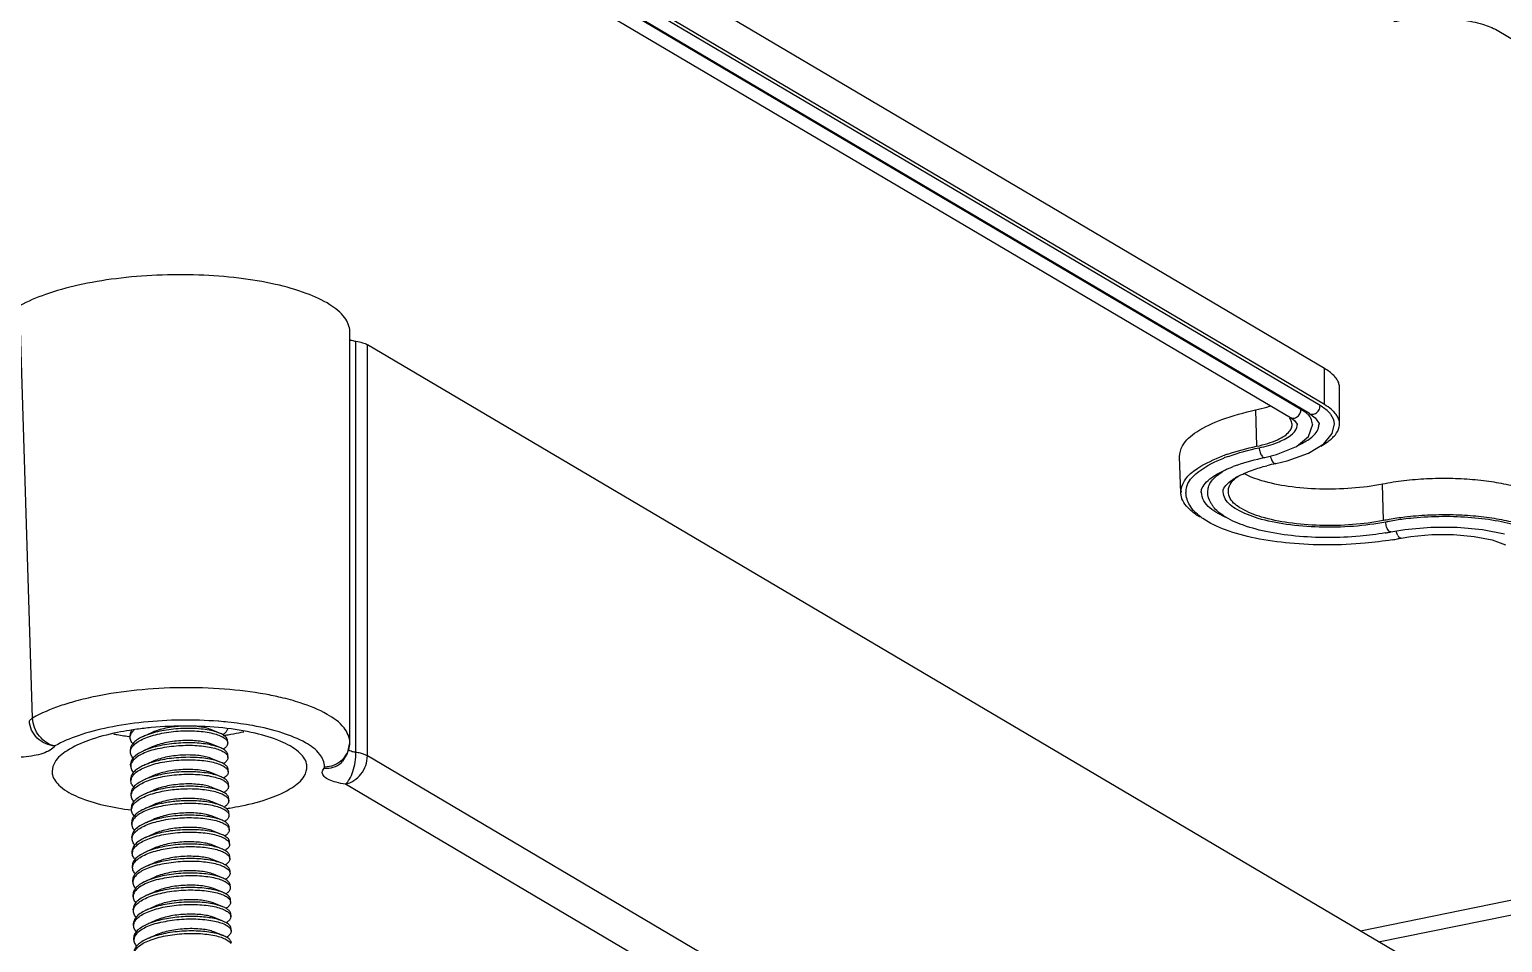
# Model space of a CAD drawing. Header units: millimetres. Extents: x -603 to 1798, y -1840 to -1013.
# Drawn here: x -159.2 to -101.7, y -1644.1 to -1608.4 of the extents above; entities that cross this region are included whole.
import ezdxf

# ---------------------------------------------------------------- set-up
doc = ezdxf.new("R2010")
doc.units = ezdxf.units.MM
doc.header["$MEASUREMENT"] = 0
doc.layers.get('0').update_dxf_attribs({"linetype": 'CONTINUOUS'})

# ---------------------------------------------------------------- blocks, each defined once
blk = doc.blocks.new('*U25')
at = {"color": 7}
for p, q in [((-58.875, 35.245), (-17.935, 11.061)), ((-59.732, 34.141), (-18.791, 9.957)), ((-59.658, 18.051), (-18.798, -6.085)), ((-58.248, 17.218), (-81.427, 12.477)), ((-80.72, 12.06), (-57.541, 16.801)), ((-13.476, 16.796), (-13.474, 16.702)), ((-13.167, 16.972), (-12.824, 16.832)), ((-10.534, 16.949), (-10.197, 17.101)), ((-9.682, 17.148), (-9.68, 17.054)), ((-13.466, 16.231), (-13.464, 16.137)), ((-13.235, 16.442), (-13.156, 16.407)), ((-13.156, 16.407), (-12.814, 16.268)), ((-10.524, 16.385), (-10.187, 16.536)), ((-9.671, 16.583), (-9.67, 16.489)), ((-13.455, 15.667), (-13.454, 15.573)), ((-13.146, 15.843), (-12.803, 15.703)), ((-10.513, 15.82), (-10.177, 15.972)), ((-9.661, 16.019), (-9.659, 15.925)), ((-13.445, 15.102), (-13.443, 15.008)), ((-13.136, 15.278), (-12.793, 15.138)), ((-10.503, 15.256), (-10.166, 15.407)), ((-9.651, 15.454), (-9.649, 15.36)), ((-13.435, 14.538), (-13.433, 14.444)), ((-13.125, 14.713), (-12.783, 14.574)), ((-10.493, 14.691), (-10.156, 14.843)), ((-9.64, 14.889), (-9.639, 14.795)), ((-13.424, 13.973), (-13.423, 13.879)), ((-13.115, 14.149), (-12.772, 14.009)), ((-10.482, 14.126), (-10.146, 14.278)), ((-9.63, 14.325), (-9.628, 14.231)), ((-13.414, 13.408), (-13.412, 13.314)), ((-13.105, 13.584), (-12.762, 13.445)), ((-10.472, 13.562), (-10.135, 13.713)), ((-9.62, 13.76), (-9.618, 13.666)), ((-13.404, 12.844), (-13.402, 12.75)), ((-13.094, 13.02), (-12.752, 12.88)), ((-10.462, 12.997), (-10.125, 13.149)), ((-9.609, 13.196), (-9.608, 13.102)), ((-13.393, 12.279), (-13.392, 12.185)), ((-13.084, 12.455), (-12.741, 12.315)), ((-10.451, 12.433), (-10.115, 12.584)), ((-9.599, 12.631), (-9.597, 12.537)), ((-13.383, 11.715), (-13.381, 11.621)), ((-13.074, 11.89), (-12.731, 11.751)), ((-10.441, 11.868), (-10.104, 12.02)), ((-9.589, 12.066), (-9.587, 11.972)), ((-9.578, 11.502), (-9.577, 11.408)), ((-13.373, 11.15), (-13.371, 11.056)), ((-13.063, 11.326), (-12.721, 11.186)), ((-10.431, 11.303), (-10.094, 11.455)), ((-9.568, 10.937), (-9.566, 10.843)), ((-13.362, 10.585), (-13.361, 10.491)), ((-13.053, 10.761), (-12.71, 10.622)), ((-10.42, 10.739), (-10.084, 10.89)), ((-9.558, 10.373), (-9.556, 10.279)), ((-18.341, 9.817), (-18.341, 9.443)), ((-18.019, 9.868), (-18.108, 9.443)), ((-17.828, 10.163), (-18.019, 9.868)), ((-13.352, 10.021), (-13.35, 9.927)), ((-13.043, 10.197), (-12.7, 10.057)), ((-10.41, 10.174), (-10.073, 10.326)), ((-9.547, 9.808), (-9.546, 9.714)), ((-18.108, 9.442), (-18.112, -6.219)), ((-18.108, 9.443), (-18.108, 9.442)), ((-13.342, 9.456), (-13.34, 9.362)), ((-13.033, 9.632), (-12.69, 9.492)), ((-10.4, 9.61), (-10.063, 9.761)), ((-10.389, 9.045), (-10.053, 9.197)), ((-9.537, 9.243), (-9.535, 9.149)), ((-13.022, 9.067), (-12.679, 8.928)), ((-5.729, 8.485), (-5.226, -7.495)), ((-62.87, -18.356), (-100.067, 3.617)), ((-62.674, 1.533), (-63.199, 1.72)), ((-62.297, 1.121), (-63.155, 1.287)), ((-59.127, 1.462), (-59.505, 1.398)), ((-58.729, 1.214), (-59.274, 1.125)), ((-59.127, 1.462), (-59.126, 1.462)), ((-58.729, 1.214), (-58.728, 1.215)), ((-58.437, 0.775), (-58.399, -0.644)), ((-50.529, -0.305), (-50.479, -1.716)), ((-54.679, -1.554), (-55.508, -1.85)), ((-54.232, -1.445), (-54.679, -1.554)), ((-53.803, -1.687), (-54.268, -1.804)), ((-54.232, -1.445), (-54.232, -1.446)), ((-53.803, -1.687), (-53.803, -1.687)), ((-56.107, -2.215), (-56.44, -2.623)), ((-55.508, -1.85), (-56.107, -2.215)), ((-55.041, -2.12), (-55.512, -2.511)), ((-54.268, -1.804), (-55.041, -2.12)), ((-53.45, -3.54), (-53.488, -2.122)), ((-56.44, -2.623), (-56.525, -2.995)), ((-55.512, -2.511), (-55.676, -2.983)), ((-56.725, -2.992), (-56.725, -4.404)), ((-55.924, -3.006), (-55.926, -2.977)), ((-55.548, -3.4), (-55.552, -3.398)), ((-55.548, -3.4), (-18.351, -25.373)), ((-55.075, -2.981), (-55.076, -2.963)), ((-54.806, -3.248), (-54.81, -3.246)), ((-17.607, -25.222), (-54.806, -3.248)), ((-56.137, -3.748), (-56.133, -5.164)), ((-56.137, -3.748), (-18.94, -25.721)), ((-55.963, -3.712), (-18.765, -25.685)), ((-55.22, -3.56), (-18.023, -25.533)), ((-56.133, -5.164), (-18.936, -27.137)), ((-18.112, -6.219), (-18.112, -6.602))]:
    blk.add_line(p, q, dxfattribs=at)
for points in [[(-59.505, 1.398), (-60.325, 1.322), (-61.171, 1.32), (-61.975, 1.393), (-62.674, 1.533)], [(-59.274, 1.125), (-60.282, 1.035), (-61.316, 1.034), (-62.297, 1.121)], [(-55.552, -3.398), (-55.777, -3.234), (-55.924, -3.006)], [(-54.81, -3.246), (-54.967, -3.134), (-55.075, -2.981)]]:
    blk.add_lwpolyline(points, dxfattribs=at)
for centre, radius, start, end in [((-9.974, 17.142), 0.292, 343.91044, 348.63291), ((-9.965, 16.577), 0.294, 344.05911, 347.30446), ((-9.953, 16.012), 0.292, 343.91044, 348.63291), ((-9.943, 15.448), 0.292, 343.91044, 348.63291), ((-9.933, 14.883), 0.292, 343.91044, 348.63291), ((-9.912, 13.754), 0.292, 343.91044, 348.63291), ((-9.902, 13.189), 0.292, 343.91044, 348.63291), ((-9.891, 12.625), 0.292, 343.91044, 348.63291), ((-11.638, 0.926), 11.208, 99.16507, 101.54172), ((-11.539, 0.334), 11.808, 98.89462, 99.18266), ((-11.509, 0.142), 12.002, 98.41204, 98.89407), ((-9.883, 12.06), 0.293, 344.05926, 347.35928), ((-9.871, 11.496), 0.292, 343.91044, 348.63291), ((-9.86, 10.931), 0.292, 343.91044, 348.63291), ((-17.206, 9.439), 0.903, 156.55602, 162.89264), ((-9.85, 10.366), 0.292, 343.91044, 348.63291), ((-10.822, -1.262), 10.545, 80.19132, 83.03748), ((-11.686, -1.185), 10.45, 101.54809, 102.62006), ((-11.59, -1.657), 10.933, 99.3498, 101.54447), ((-11.499, -2.191), 11.474, 99.06825, 99.36465), ((-11.839, 23.268), 14.705, 264.10573, 265.47815), ((-11.461, -2.431), 11.717, 98.36884, 99.06681), ((-11.483, 21.291), 12.486, 276.45233, 279.10044), ((-9.829, 9.237), 0.292, 343.91044, 348.63291), ((-11.284, 20.041), 11.22, 279.10868, 281.54083), ((-10.637, -0.154), 9.421, 79.30224, 80.14964), ((-56.722, -10.847), 12.541, 100.4033, 101.05496), ((-59.274, 1.205), 0.318, 28.84157, 39.87061), ((-56.655, -11.21), 12.911, 99.43933, 100.40169), ((-56.683, -9.255), 10.668, 100.28686, 101.05449), ((-56.641, -9.483), 10.899, 99.84291, 100.28796), ((-60.574, 11.378), 10.742, 277.24508, 280.20761), ((-60.438, 10.599), 9.951, 280.23668, 281.05414), ((-60.43, 10.982), 10.4, 279.80296, 281.05059), ((-52.634, -0.434), 1.07, 29.90962, 36.50934), ((-52.578, -0.4), 1.005, 28.80755, 29.84599), ((-51.326, -0.305), 0.79, 355.46933, 0.00347), ((-54.231, 1.799), 3.115, 298.87202, 300.13338), ((-56.041, 7.05), 8.686, 282.02055, 284.32674), ((-54.799, 4.413), 6.161, 289.6615, 291.13487), ((-54.834, 5.086), 7.241, 289.72448, 291.26788), ((-54.745, 5.136), 7.349, 288.90004, 290.49273), ((-56.199, -2.992), 0.527, 179.98366, 187.7216), ((-54.928, -2.794), 0.801, 223.88229, 228.23403)]:
    blk.add_arc(centre, radius, start, end, dxfattribs=at)
for points, start_tangent, end_tangent in [([(-13.484, 17.267), (-13.472, 17.206), (-13.393, 17.102), (-13.245, 17.007), (-13.167, 16.972)], (0.024354, -0.999703), (0.926122, -0.377225)), ([(-10.665, 17.036), (-11.007, 16.962), (-11.37, 16.912), (-11.742, 16.886), (-12.108, 16.885), (-12.455, 16.908), (-12.767, 16.953), (-13.035, 17.019), (-13.247, 17.101), (-13.395, 17.196), (-13.466, 17.282)], (-0.968072, -0.250671), (-0.450412, 0.892821)), ([(-9.704, 17.625), (-9.764, 17.506), (-9.9, 17.369), (-10.101, 17.242), (-10.36, 17.13), (-10.665, 17.036)], (-0.27663, -0.960977), (-0.968072, -0.250671)), ([(-10.197, 17.101), (-10.1, 17.148), (-9.898, 17.275), (-9.762, 17.412), (-9.696, 17.555), (-9.691, 17.618)], (0.911841, 0.410544), (-0.020538, 0.999789)), ([(-9.682, 17.148), (-9.694, 17.228), (-9.774, 17.367), (-9.789, 17.385)], (-0.020538, 0.999789), (-0.675647, 0.737225)), ([(-13.475, 16.796), (-13.47, 16.844), (-13.403, 16.951), (-13.291, 17.038)], (-0.024354, 0.999703), (0.853006, 0.521901)), ([(-13.455, 16.717), (-13.463, 16.736), (-13.475, 16.796)], (-0.450412, 0.892821), (-0.024354, 0.999703)), ([(-13.474, 16.702), (-13.45, 16.618), (-13.37, 16.527), (-13.235, 16.442)], (0.028383, -0.999597), (0.896427, -0.44319)), ([(-10.655, 16.471), (-10.996, 16.398), (-11.36, 16.347), (-11.732, 16.321), (-12.098, 16.32), (-12.444, 16.343), (-12.757, 16.389), (-13.025, 16.454), (-13.237, 16.536), (-13.385, 16.632), (-13.455, 16.717)], (-0.968072, -0.250671), (-0.450412, 0.892821)), ([(-13.167, 16.972), (-13.033, 16.925), (-12.766, 16.859), (-12.453, 16.814), (-12.107, 16.791), (-11.741, 16.792), (-11.369, 16.818), (-11.005, 16.868), (-10.664, 16.941)], (0.926122, -0.377225), (0.968072, 0.250671)), ([(-12.824, 16.832), (-12.794, 16.821), (-12.586, 16.761), (-12.329, 16.72), (-12.036, 16.699), (-11.722, 16.702), (-11.401, 16.729), (-11.088, 16.779), (-10.799, 16.851), (-10.549, 16.943), (-10.534, 16.949)], (0.925335, -0.379152), (0.911519, 0.411259)), ([(-10.664, 16.941), (-10.358, 17.036), (-10.197, 17.101)], (0.968072, 0.250671), (0.911841, 0.410544)), ([(-10.655, 16.471), (-10.349, 16.565), (-10.091, 16.678), (-9.89, 16.804), (-9.754, 16.941), (-9.693, 17.061)], (0.968072, 0.250671), (0.27663, 0.960977)), ([(-10.187, 16.536), (-10.089, 16.584), (-9.888, 16.71), (-9.752, 16.847), (-9.686, 16.99), (-9.68, 17.054)], (0.911841, 0.410544), (-0.020538, 0.999789)), ([(-9.779, 16.82), (-9.758, 16.795), (-9.682, 16.656), (-9.672, 16.583)], (0.675466, -0.737391), (0.018645, -0.999826)), ([(-9.688, 17.084), (-9.682, 17.148)], (0.196587, 0.980486), (-0.020538, 0.999789)), ([(-13.465, 16.231), (-13.465, 16.243), (-13.431, 16.34), (-13.34, 16.433), (-13.281, 16.473)], (-0.028383, 0.999597), (0.85069, 0.525668)), ([(-13.442, 16.148), (-13.465, 16.231)], (-0.474228, 0.880402), (-0.028383, 0.999597)), ([(-13.463, 16.137), (-13.451, 16.077), (-13.373, 15.973), (-13.271, 15.902)], (0.024354, -0.999703), (0.870378, -0.492384)), ([(-13.226, 15.972), (-13.361, 16.056), (-13.442, 16.148)], (-0.896427, 0.44319), (-0.474228, 0.880402)), ([(-13.156, 16.407), (-13.049, 16.368), (-12.819, 16.307), (-12.551, 16.262), (-12.254, 16.233), (-11.935, 16.224), (-11.606, 16.233), (-11.276, 16.262), (-10.955, 16.311), (-10.653, 16.377)], (0.926249, -0.376913), (0.968072, 0.250671)), ([(-12.814, 16.268), (-12.666, 16.219), (-12.428, 16.169), (-12.148, 16.14), (-11.84, 16.134), (-11.52, 16.151), (-11.202, 16.191), (-10.902, 16.255), (-10.634, 16.339), (-10.523, 16.385)], (0.92521, -0.379456), (0.911346, 0.411642)), ([(-10.653, 16.377), (-10.348, 16.471), (-10.187, 16.536)], (0.968072, 0.250671), (0.911841, 0.410544)), ([(-9.683, 16.496), (-9.748, 16.371), (-9.885, 16.236), (-10.086, 16.111), (-10.342, 16), (-10.645, 15.906)], (-0.274411, -0.961613), (-0.968072, -0.250671)), ([(-10.177, 15.972), (-10.079, 16.019), (-9.878, 16.146), (-9.742, 16.283), (-9.676, 16.425), (-9.67, 16.489)], (0.911841, 0.410544), (-0.020538, 0.999789)), ([(-9.769, 16.255), (-9.753, 16.238), (-9.674, 16.098), (-9.661, 16.019)], (0.675647, -0.737225), (0.020538, -0.999789)), ([(-9.672, 16.583), (-9.679, 16.512)], (0.018645, -0.999826), (-0.219537, -0.975604)), ([(-13.454, 15.667), (-13.449, 15.715), (-13.382, 15.822), (-13.271, 15.909)], (-0.024354, 0.999703), (0.853006, 0.521901)), ([(-13.435, 15.588), (-13.443, 15.607), (-13.454, 15.667)], (-0.450412, 0.892821), (-0.024354, 0.999703)), ([(-13.453, 15.573), (-13.441, 15.513), (-13.362, 15.409), (-13.214, 15.313), (-13.136, 15.278)], (0.024354, -0.999703), (0.926122, -0.377225)), ([(-10.634, 15.342), (-10.976, 15.268), (-11.339, 15.218), (-11.711, 15.192), (-12.077, 15.191), (-12.424, 15.214), (-12.736, 15.259), (-13.004, 15.325), (-13.216, 15.407), (-13.364, 15.503), (-13.435, 15.588)], (-0.968072, -0.250671), (-0.450412, 0.892821)), ([(-13.271, 15.902), (-13.225, 15.878), (-13.146, 15.843)], (0.870378, -0.492384), (0.926122, -0.377225)), ([(-10.645, 15.906), (-10.984, 15.833), (-11.349, 15.783), (-11.719, 15.757), (-12.078, 15.755), (-12.424, 15.778), (-12.743, 15.823), (-13.015, 15.89), (-13.226, 15.972)], (-0.968072, -0.250671), (-0.896427, 0.44319)), ([(-13.146, 15.843), (-13.013, 15.795), (-12.745, 15.73), (-12.432, 15.684), (-12.086, 15.662), (-11.72, 15.663), (-11.348, 15.689), (-10.984, 15.739), (-10.643, 15.812)], (0.926122, -0.377225), (0.968072, 0.250671)), ([(-12.803, 15.703), (-12.738, 15.679), (-12.519, 15.622), (-12.255, 15.585), (-11.957, 15.569), (-11.64, 15.576), (-11.319, 15.607), (-11.01, 15.662), (-10.727, 15.738), (-10.513, 15.82)], (0.924834, -0.380371), (0.911187, 0.411993)), ([(-10.643, 15.812), (-10.337, 15.907), (-10.177, 15.972)], (0.968072, 0.250671), (0.911841, 0.410544)), ([(-9.673, 15.932), (-9.733, 15.812), (-9.869, 15.675), (-10.07, 15.549), (-10.329, 15.436), (-10.634, 15.342)], (-0.27663, -0.960977), (-0.968072, -0.250671)), ([(-10.166, 15.407), (-10.069, 15.454), (-9.867, 15.581), (-9.731, 15.718), (-9.665, 15.861), (-9.66, 15.925)], (0.911841, 0.410544), (-0.020538, 0.999789)), ([(-9.651, 15.454), (-9.664, 15.534), (-9.743, 15.673), (-9.758, 15.691)], (-0.020538, 0.999789), (-0.675647, 0.737225)), ([(-9.661, 16.019), (-9.667, 15.955)], (0.020538, -0.999789), (-0.196587, -0.980486)), ([(-13.444, 15.102), (-13.439, 15.15), (-13.372, 15.258), (-13.26, 15.345)], (-0.024354, 0.999703), (0.853006, 0.521901)), ([(-13.424, 15.024), (-13.432, 15.042), (-13.444, 15.102)], (-0.450412, 0.892821), (-0.024354, 0.999703)), ([(-13.442, 15.008), (-13.431, 14.948), (-13.352, 14.844), (-13.204, 14.749), (-13.125, 14.713)], (0.024354, -0.999703), (0.926122, -0.377225)), ([(-10.624, 14.777), (-10.965, 14.704), (-11.329, 14.654), (-11.701, 14.628), (-12.067, 14.626), (-12.413, 14.649), (-12.726, 14.695), (-12.994, 14.76), (-13.206, 14.843), (-13.354, 14.938), (-13.424, 15.024)], (-0.968072, -0.250671), (-0.450412, 0.892821)), ([(-13.136, 15.278), (-13.002, 15.231), (-12.735, 15.165), (-12.422, 15.12), (-12.076, 15.097), (-11.71, 15.098), (-11.338, 15.124), (-10.974, 15.174), (-10.633, 15.248)], (0.926122, -0.377225), (0.968072, 0.250671)), ([(-12.793, 15.138), (-12.604, 15.079), (-12.356, 15.033), (-12.07, 15.008), (-11.759, 15.006), (-11.438, 15.027), (-11.122, 15.073), (-10.827, 15.14), (-10.567, 15.228), (-10.503, 15.255)], (0.926047, -0.377408), (0.911554, 0.411181)), ([(-10.633, 15.248), (-10.327, 15.342), (-10.166, 15.407)], (0.968072, 0.250671), (0.911841, 0.410544)), ([(-10.624, 14.777), (-10.318, 14.872), (-10.06, 14.984), (-9.859, 15.111), (-9.723, 15.248), (-9.662, 15.367)], (0.968072, 0.250671), (0.27663, 0.960977)), ([(-10.156, 14.843), (-10.058, 14.89), (-9.857, 15.017), (-9.721, 15.154), (-9.655, 15.296), (-9.649, 15.36)], (0.911841, 0.410544), (-0.020538, 0.999789)), ([(-9.641, 14.889), (-9.653, 14.969), (-9.732, 15.109), (-9.748, 15.126)], (-0.020538, 0.999789), (-0.675647, 0.737225)), ([(-9.657, 15.39), (-9.651, 15.454)], (0.196587, 0.980486), (-0.020538, 0.999789)), ([(-13.434, 14.538), (-13.428, 14.586), (-13.362, 14.693), (-13.25, 14.78)], (-0.024354, 0.999703), (0.853006, 0.521901)), ([(-13.414, 14.459), (-13.422, 14.478), (-13.434, 14.538)], (-0.450412, 0.892821), (-0.024354, 0.999703)), ([(-13.432, 14.444), (-13.427, 14.403), (-13.364, 14.301), (-13.236, 14.206), (-13.115, 14.149)], (0.007928, -0.999969), (0.926346, -0.376673)), ([(-10.614, 14.213), (-10.955, 14.139), (-11.319, 14.089), (-11.691, 14.063), (-12.057, 14.062), (-12.403, 14.085), (-12.716, 14.13), (-12.983, 14.196), (-13.195, 14.278), (-13.343, 14.373), (-13.414, 14.459)], (-0.968072, -0.250671), (-0.450412, 0.892821)), ([(-13.125, 14.713), (-12.992, 14.666), (-12.724, 14.601), (-12.412, 14.555), (-12.065, 14.532), (-11.699, 14.534), (-11.327, 14.559), (-10.964, 14.61), (-10.622, 14.683)], (0.926122, -0.377225), (0.968072, 0.250671)), ([(-12.783, 14.574), (-12.68, 14.538), (-12.451, 14.485), (-12.179, 14.451), (-11.876, 14.439), (-11.557, 14.451), (-11.238, 14.487), (-10.933, 14.546), (-10.657, 14.626), (-10.493, 14.691)], (0.92528, -0.379286), (0.911139, 0.412098)), ([(-10.622, 14.683), (-10.317, 14.777), (-10.156, 14.843)], (0.968072, 0.250671), (0.911841, 0.410544)), ([(-10.614, 14.213), (-10.308, 14.307), (-10.05, 14.419), (-9.849, 14.546), (-9.712, 14.683), (-9.652, 14.802)], (0.968072, 0.250671), (0.27663, 0.960977)), ([(-10.146, 14.278), (-10.048, 14.325), (-9.847, 14.452), (-9.711, 14.589), (-9.645, 14.732), (-9.639, 14.795)], (0.911841, 0.410544), (-0.020538, 0.999789)), ([(-9.738, 14.562), (-9.729, 14.552), (-9.645, 14.411), (-9.63, 14.325)], (0.676167, -0.736748), (0.021333, -0.999772)), ([(-9.646, 14.826), (-9.641, 14.889)], (0.196587, 0.980486), (-0.020538, 0.999789)), ([(-13.423, 13.973), (-13.412, 14.038), (-13.338, 14.141), (-13.243, 14.213)], (-0.007928, 0.999969), (0.849481, 0.527619)), ([(-13.402, 13.892), (-13.418, 13.933), (-13.423, 13.973)], (-0.475033, 0.879968), (-0.007928, 0.999969)), ([(-13.422, 13.879), (-13.41, 13.819), (-13.331, 13.715), (-13.183, 13.619), (-13.105, 13.584)], (0.024354, -0.999703), (0.926122, -0.377225)), ([(-12.501, 13.533), (-12.792, 13.583), (-13.037, 13.652), (-13.227, 13.736), (-13.356, 13.83), (-13.402, 13.892)], (-0.991529, 0.129887), (-0.475033, 0.879968)), ([(-13.115, 14.149), (-13.045, 14.123), (-12.8, 14.054), (-12.51, 14.003)], (0.926346, -0.376673), (0.991529, -0.129887)), ([(-12.772, 14.009), (-12.747, 13.999), (-12.539, 13.939), (-12.283, 13.897)], (0.925442, -0.378889), (0.993481, -0.113998)), ([(-12.51, 14.003), (-12.212, 13.975), (-11.894, 13.965), (-11.565, 13.975), (-11.235, 14.004), (-10.914, 14.052), (-10.612, 14.118)], (0.991529, -0.129887), (0.968072, 0.250671)), ([(-12.283, 13.897), (-11.991, 13.877), (-11.677, 13.879), (-11.356, 13.905), (-11.043, 13.955), (-10.754, 14.026), (-10.502, 14.118), (-10.482, 14.126)], (0.993481, -0.113998), (0.911544, 0.411203)), ([(-10.612, 14.118), (-10.306, 14.213), (-10.146, 14.278)], (0.968072, 0.250671), (0.911841, 0.410544)), ([(-9.642, 14.237), (-9.697, 14.125), (-9.83, 13.988), (-10.033, 13.858), (-10.296, 13.743), (-10.603, 13.648)], (-0.278542, -0.960424), (-0.968072, -0.250671)), ([(-10.135, 13.713), (-10.038, 13.761), (-9.837, 13.887), (-9.7, 14.024), (-9.634, 14.167), (-9.629, 14.231)], (0.911841, 0.410544), (-0.020538, 0.999789)), ([(-9.727, 13.997), (-9.712, 13.979), (-9.633, 13.84), (-9.62, 13.76)], (0.675647, -0.737225), (0.020538, -0.999789)), ([(-9.63, 14.325), (-9.635, 14.266), (-9.642, 14.237)], (0.021333, -0.999772), (-0.278542, -0.960424)), ([(-13.413, 13.408), (-13.408, 13.457), (-13.341, 13.564), (-13.229, 13.651)], (-0.024354, 0.999703), (0.853006, 0.521901)), ([(-13.393, 13.33), (-13.401, 13.348), (-13.413, 13.408)], (-0.450412, 0.892821), (-0.024354, 0.999703)), ([(-13.411, 13.314), (-13.4, 13.254), (-13.321, 13.15), (-13.173, 13.055), (-13.094, 13.02)], (0.024354, -0.999703), (0.926122, -0.377225)), ([(-10.593, 13.083), (-10.934, 13.01), (-11.298, 12.96), (-11.67, 12.934), (-12.036, 12.933), (-12.382, 12.956), (-12.695, 13.001), (-12.963, 13.067), (-13.175, 13.149), (-13.323, 13.244), (-13.393, 13.33)], (-0.968072, -0.250671), (-0.450412, 0.892821)), ([(-13.105, 13.584), (-12.971, 13.537), (-12.704, 13.472), (-12.391, 13.426), (-12.045, 13.403), (-11.679, 13.404), (-11.307, 13.43), (-10.943, 13.48), (-10.602, 13.554)], (0.926122, -0.377225), (0.968072, 0.250671)), ([(-12.762, 13.445), (-12.619, 13.397), (-12.382, 13.347), (-12.102, 13.318), (-11.795, 13.311), (-11.475, 13.327), (-11.157, 13.367), (-10.856, 13.43), (-10.588, 13.514), (-10.472, 13.562)], (0.925897, -0.377776), (0.911319, 0.4117)), ([(-10.603, 13.648), (-10.903, 13.582), (-11.226, 13.533), (-11.561, 13.504), (-11.892, 13.495), (-12.207, 13.505), (-12.501, 13.533)], (-0.968072, -0.250671), (-0.991529, 0.129887)), ([(-10.602, 13.554), (-10.296, 13.648), (-10.135, 13.713)], (0.968072, 0.250671), (0.911841, 0.410544)), ([(-9.631, 13.673), (-9.692, 13.554), (-9.828, 13.417), (-10.029, 13.29), (-10.287, 13.178), (-10.593, 13.083)], (-0.27663, -0.960977), (-0.968072, -0.250671)), ([(-10.125, 13.149), (-10.027, 13.196), (-9.826, 13.323), (-9.69, 13.46), (-9.624, 13.602), (-9.618, 13.666)], (0.911841, 0.410544), (-0.020538, 0.999789)), ([(-9.717, 13.432), (-9.702, 13.415), (-9.622, 13.275), (-9.61, 13.196)], (0.675647, -0.737225), (0.020538, -0.999789)), ([(-9.62, 13.76), (-9.626, 13.697)], (0.020538, -0.999789), (-0.196587, -0.980486)), ([(-13.403, 12.844), (-13.397, 12.892), (-13.331, 12.999), (-13.219, 13.086)], (-0.024354, 0.999703), (0.853006, 0.521901)), ([(-13.383, 12.765), (-13.391, 12.784), (-13.403, 12.844)], (-0.450412, 0.892821), (-0.024354, 0.999703)), ([(-13.401, 12.75), (-13.389, 12.69), (-13.311, 12.586), (-13.163, 12.49), (-13.084, 12.455)], (0.024354, -0.999703), (0.926122, -0.377225)), ([(-10.583, 12.519), (-10.924, 12.445), (-11.288, 12.395), (-11.66, 12.369), (-12.026, 12.368), (-12.372, 12.391), (-12.685, 12.436), (-12.952, 12.502), (-13.164, 12.584), (-13.312, 12.68), (-13.383, 12.765)], (-0.968072, -0.250671), (-0.450412, 0.892821)), ([(-13.094, 13.02), (-12.961, 12.972), (-12.693, 12.907), (-12.381, 12.862), (-12.034, 12.839), (-11.668, 12.84), (-11.296, 12.866), (-10.933, 12.916), (-10.591, 12.989)], (0.926122, -0.377225), (0.968072, 0.250671)), ([(-12.752, 12.88), (-12.691, 12.857), (-12.473, 12.801), (-12.209, 12.763), (-11.912, 12.746), (-11.595, 12.753), (-11.274, 12.783), (-10.965, 12.837), (-10.681, 12.913), (-10.462, 12.997)], (0.924836, -0.380366), (0.911212, 0.411938)), ([(-10.591, 12.989), (-10.286, 13.084), (-10.125, 13.149)], (0.968072, 0.250671), (0.911841, 0.410544)), ([(-9.621, 13.109), (-9.681, 12.989), (-9.818, 12.852), (-10.019, 12.726), (-10.277, 12.613), (-10.583, 12.519)], (-0.27663, -0.960977), (-0.968072, -0.250671)), ([(-10.115, 12.584), (-10.017, 12.631), (-9.816, 12.758), (-9.68, 12.895), (-9.614, 13.038), (-9.608, 13.102)], (0.911841, 0.410544), (-0.020538, 0.999789)), ([(-9.6, 12.631), (-9.612, 12.711), (-9.691, 12.85), (-9.707, 12.868)], (-0.020538, 0.999789), (-0.675647, 0.737225)), ([(-9.61, 13.196), (-9.615, 13.132)], (0.020538, -0.999789), (-0.196587, -0.980486)), ([(-13.392, 12.279), (-13.387, 12.327), (-13.32, 12.435), (-13.209, 12.522)], (-0.024354, 0.999703), (0.853006, 0.521901)), ([(-13.373, 12.201), (-13.381, 12.219), (-13.392, 12.279)], (-0.450412, 0.892821), (-0.024354, 0.999703)), ([(-13.391, 12.185), (-13.388, 12.156), (-13.335, 12.055), (-13.217, 11.961), (-13.074, 11.89)], (0.002927, -0.999996), (0.926401, -0.376539)), ([(-10.572, 11.954), (-10.914, 11.881), (-11.277, 11.831), (-11.649, 11.805), (-12.015, 11.804), (-12.362, 11.826), (-12.675, 11.872), (-12.942, 11.937), (-13.154, 12.02), (-13.302, 12.115), (-13.373, 12.201)], (-0.968072, -0.250671), (-0.450412, 0.892821)), ([(-13.084, 12.455), (-12.951, 12.408), (-12.683, 12.342), (-12.37, 12.297), (-12.024, 12.274), (-11.658, 12.275), (-11.286, 12.301), (-10.922, 12.351), (-10.581, 12.425)], (0.926122, -0.377225), (0.968072, 0.250671)), ([(-12.741, 12.315), (-12.557, 12.257), (-12.31, 12.211), (-12.025, 12.185), (-11.714, 12.183), (-11.393, 12.204), (-11.077, 12.248), (-10.782, 12.316), (-10.521, 12.403), (-10.451, 12.433)], (0.926057, -0.377384), (0.911537, 0.411218)), ([(-10.581, 12.425), (-10.275, 12.519), (-10.115, 12.584)], (0.968072, 0.250671), (0.911841, 0.410544)), ([(-10.572, 11.954), (-10.267, 12.049), (-10.008, 12.161), (-9.807, 12.288), (-9.671, 12.425), (-9.611, 12.544)], (0.968072, 0.250671), (0.27663, 0.960977)), ([(-10.104, 12.02), (-10.007, 12.067), (-9.806, 12.194), (-9.669, 12.331), (-9.603, 12.473), (-9.598, 12.537)], (0.911841, 0.410544), (-0.020538, 0.999789)), ([(-9.696, 12.303), (-9.676, 12.28), (-9.6, 12.141), (-9.589, 12.066)], (0.675494, -0.737365), (0.018639, -0.999826)), ([(-9.605, 12.567), (-9.6, 12.631)], (0.196587, 0.980486), (-0.020538, 0.999789)), ([(-13.881, 11.907), (-15.006, 11.599), (-15.847, 11.199), (-16.329, 10.743), (-16.429, 10.364)], (-0.979717, -0.200388), (0.016347, -0.999866)), ([(-13.382, 11.715), (-13.367, 11.789), (-13.289, 11.89), (-13.201, 11.955)], (-0.002927, 0.999996), (0.849648, 0.52735)), ([(-13.326, 11.584), (-13.38, 11.685), (-13.382, 11.715)], (-0.657199, 0.753717), (-0.002927, 0.999996)), ([(-13.38, 11.621), (-13.369, 11.561), (-13.29, 11.456), (-13.142, 11.361), (-13.064, 11.326)], (0.024354, -0.999703), (0.926122, -0.377225)), ([(-11.515, 11.246), (-11.867, 11.236), (-12.206, 11.249), (-12.52, 11.283), (-12.798, 11.336), (-13.03, 11.406), (-13.208, 11.49), (-13.326, 11.584)], (-0.998301, -0.058268), (-0.657199, 0.753717)), ([(-13.074, 11.89), (-13.039, 11.877), (-12.807, 11.807), (-12.529, 11.753), (-12.215, 11.72), (-11.876, 11.707), (-11.524, 11.716)], (0.926401, -0.376539), (0.998301, 0.058268)), ([(-12.731, 11.751), (-12.632, 11.716), (-12.405, 11.663), (-12.134, 11.628), (-11.831, 11.616), (-11.513, 11.628)], (0.925204, -0.37947), (0.997392, 0.072173)), ([(-11.524, 11.716), (-11.276, 11.736), (-11.031, 11.767), (-10.795, 11.809), (-10.571, 11.86)], (0.998301, 0.058268), (0.968072, 0.250671)), ([(-11.513, 11.628), (-11.193, 11.663), (-10.887, 11.721), (-10.611, 11.801), (-10.441, 11.868)], (0.997392, 0.072173), (0.91113, 0.412118)), ([(-10.571, 11.86), (-10.265, 11.954), (-10.104, 12.02)], (0.968072, 0.250671), (0.911841, 0.410544)), ([(-9.6, 11.98), (-9.665, 11.854), (-9.802, 11.719), (-10.002, 11.594), (-10.259, 11.483), (-10.562, 11.39)], (-0.2744, -0.961616), (-0.968072, -0.250671)), ([(-10.094, 11.455), (-9.996, 11.502), (-9.795, 11.629), (-9.659, 11.766), (-9.593, 11.909), (-9.587, 11.972)], (0.911841, 0.410544), (-0.020538, 0.999789)), ([(-9.686, 11.739), (-9.671, 11.721), (-9.591, 11.582), (-9.579, 11.502)], (0.675647, -0.737225), (0.020538, -0.999789)), ([(-9.589, 12.066), (-9.596, 11.996)], (0.018639, -0.999826), (-0.218596, -0.975816)), ([(-6.492, 10.548), (-6.502, 10.693), (-6.813, 11.152), (-7.506, 11.562), (-8.509, 11.879), (-9.589, 12.066)], (0.050235, 0.998737), (-0.992874, 0.119169)), ([(-9.579, 11.502), (-9.584, 11.438)], (0.020538, -0.999789), (-0.196587, -0.980486)), ([(-17.935, 11.061), (-18.264, 10.923), (-18.542, 10.665), (-18.727, 10.326), (-18.791, 9.957)], (-0.979717, -0.200388), (0.002081, -0.999998)), ([(-17.935, 11.061), (-18.094, 10.871), (-18.227, 10.569), (-18.314, 10.197)], (-0.792157, -0.610317), (-0.151008, -0.988533)), ([(-17.935, 11.061), (-17.572, 10.987), (-17.3, 10.889), (-17.107, 10.76), (-17.03, 10.602), (-17.103, 10.434)], (0.990213, -0.139563), (-0.674615, -0.73817)), ([(-13.372, 11.15), (-13.366, 11.198), (-13.3, 11.306), (-13.188, 11.392)], (-0.024354, 0.999703), (0.853006, 0.521901)), ([(-13.352, 11.071), (-13.36, 11.09), (-13.372, 11.15)], (-0.450412, 0.892821), (-0.024354, 0.999703)), ([(-13.37, 11.056), (-13.358, 10.996), (-13.28, 10.892), (-13.132, 10.796), (-13.053, 10.761)], (0.024354, -0.999703), (0.926122, -0.377225)), ([(-10.552, 10.825), (-10.893, 10.752), (-11.257, 10.701), (-11.629, 10.675), (-11.995, 10.674), (-12.341, 10.697), (-12.654, 10.743), (-12.921, 10.808), (-13.133, 10.89), (-13.281, 10.986), (-13.352, 11.071)], (-0.968072, -0.250671), (-0.450412, 0.892821)), ([(-13.064, 11.326), (-12.93, 11.279), (-12.662, 11.213), (-12.35, 11.168), (-12.003, 11.145), (-11.637, 11.146), (-11.265, 11.172), (-10.902, 11.222), (-10.56, 11.295)], (0.926122, -0.377225), (0.968072, 0.250671)), ([(-12.721, 11.186), (-12.699, 11.178), (-12.493, 11.117), (-12.238, 11.075), (-11.946, 11.054), (-11.632, 11.056), (-11.311, 11.081), (-10.998, 11.13), (-10.708, 11.202), (-10.455, 11.293), (-10.431, 11.303)], (0.925553, -0.378619), (0.911563, 0.41116)), ([(-10.562, 11.39), (-10.864, 11.323), (-11.185, 11.275), (-11.515, 11.246)], (-0.968072, -0.250671), (-0.998301, -0.058268)), ([(-10.56, 11.295), (-10.255, 11.39), (-10.094, 11.455)], (0.968072, 0.250671), (0.911841, 0.410544)), ([(-9.59, 11.415), (-9.65, 11.296), (-9.787, 11.159), (-9.988, 11.032), (-10.246, 10.919), (-10.552, 10.825)], (-0.27663, -0.960977), (-0.968072, -0.250671)), ([(-10.084, 10.89), (-9.986, 10.938), (-9.785, 11.064), (-9.649, 11.201), (-9.583, 11.344), (-9.577, 11.408)], (0.911841, 0.410544), (-0.020538, 0.999789)), ([(-9.676, 11.174), (-9.66, 11.156), (-9.581, 11.017), (-9.569, 10.937)], (0.675647, -0.737225), (0.020538, -0.999789)), ([(-9.569, 10.937), (-9.574, 10.874)], (0.020538, -0.999789), (-0.196587, -0.980486)), ([(-17.125, 10.383), (-17.503, 10.307), (-17.821, 10.102), (-18.034, 9.798)], (-0.999862, -0.016589), (-0.398035, -0.91737)), ([(-17.103, 10.434), (-17.463, 10.396), (-17.767, 10.224), (-17.824, 10.167)], (-0.996004, 0.089312), (-0.672627, -0.739982)), ([(-17.103, 10.434), (-17.115, 10.417), (-17.123, 10.401), (-17.125, 10.383)], (-0.674069, -0.738669), (0.003378, -0.999994)), ([(-17.125, 10.383), (-16.936, 9.898), (-16.377, 9.446), (-15.487, 9.065), (-14.325, 8.778), (-13.349, 8.641)], (0.00342, -0.999994), (0.994698, -0.102837)), ([(-16.429, 10.364), (-16.418, 10.261), (-16.107, 9.802), (-15.414, 9.393), (-14.411, 9.076), (-13.156, 8.869), (-11.776, 8.794), (-10.36, 8.855), (-10.08, 8.884)], (0.016347, -0.999866), (0.993613, 0.112841)), ([(-13.361, 10.586), (-13.356, 10.634), (-13.289, 10.741), (-13.178, 10.828)], (-0.024354, 0.999703), (0.853006, 0.521901)), ([(-13.342, 10.507), (-13.35, 10.525), (-13.361, 10.586)], (-0.450412, 0.892821), (-0.024354, 0.999703)), ([(-13.36, 10.491), (-13.348, 10.431), (-13.269, 10.327), (-13.121, 10.232), (-13.043, 10.197)], (0.024354, -0.999703), (0.926122, -0.377225)), ([(-10.542, 10.26), (-10.883, 10.187), (-11.246, 10.137), (-11.618, 10.111), (-11.985, 10.11), (-12.331, 10.133), (-12.644, 10.178), (-12.911, 10.244), (-13.123, 10.326), (-13.271, 10.421), (-13.342, 10.507)], (-0.968072, -0.250671), (-0.450412, 0.892821)), ([(-13.053, 10.761), (-12.92, 10.714), (-12.652, 10.649), (-12.339, 10.603), (-11.993, 10.58), (-11.627, 10.581), (-11.255, 10.607), (-10.891, 10.658), (-10.55, 10.731)], (0.926122, -0.377225), (0.968072, 0.250671)), ([(-12.71, 10.622), (-12.572, 10.575), (-12.335, 10.525), (-12.057, 10.495), (-11.75, 10.487), (-11.43, 10.503), (-11.112, 10.543), (-10.811, 10.606), (-10.542, 10.689), (-10.42, 10.739)], (0.925846, -0.377901), (0.911294, 0.411757)), ([(-10.55, 10.731), (-10.244, 10.825), (-10.084, 10.89)], (0.968072, 0.250671), (0.911841, 0.410544)), ([(-9.58, 10.85), (-9.64, 10.731), (-9.776, 10.594), (-9.977, 10.467), (-10.236, 10.355), (-10.542, 10.26)], (-0.27663, -0.960977), (-0.968072, -0.250671)), ([(-10.073, 10.326), (-9.976, 10.373), (-9.775, 10.5), (-9.638, 10.637), (-9.572, 10.779), (-9.567, 10.843)], (0.911841, 0.410544), (-0.020538, 0.999789)), ([(-9.558, 10.373), (-9.571, 10.452), (-9.65, 10.592), (-9.665, 10.609)], (-0.020538, 0.999789), (-0.675647, 0.737225)), ([(-9.564, 10.309), (-9.558, 10.373)], (0.196587, 0.980486), (-0.020538, 0.999789)), ([(-9.039, 9.047), (-7.914, 9.355), (-7.073, 9.756), (-6.591, 10.211), (-6.492, 10.548)], (0.979717, 0.200388), (0.050235, 0.998737)), ([(-18.791, 9.957), (-18.795, 1.943), (-18.798, -6.085)], (-0.000417, -1), (-0.000482, -1)), ([(-18.791, 9.957), (-18.672, 9.9), (-18.519, 9.853), (-18.341, 9.817)], (0.857455, -0.514559), (0.987985, -0.154551)), ([(-18.314, 10.197), (-18.341, 9.817)], (-0.151008, -0.988533), (0.019285, -0.999814)), ([(-18.341, 9.817), (-18.205, 9.793), (-18.108, 9.76), (-18.048, 9.723)], (0.993048, -0.117709), (0.736025, -0.676954)), ([(-13.351, 10.021), (-13.346, 10.069), (-13.279, 10.176), (-13.167, 10.263)], (-0.024354, 0.999703), (0.853006, 0.521901)), ([(-13.331, 9.942), (-13.34, 9.961), (-13.351, 10.021)], (-0.450412, 0.892821), (-0.024354, 0.999703)), ([(-13.349, 9.927), (-13.338, 9.867), (-13.259, 9.763), (-13.111, 9.667), (-13.033, 9.632)], (0.024354, -0.999703), (0.926122, -0.377225)), ([(-10.531, 9.696), (-10.872, 9.622), (-11.236, 9.572), (-11.608, 9.546), (-11.974, 9.545), (-12.32, 9.568), (-12.633, 9.613), (-12.901, 9.679), (-13.113, 9.761), (-13.261, 9.857), (-13.331, 9.942)], (-0.968072, -0.250671), (-0.450412, 0.892821)), ([(-13.043, 10.197), (-12.909, 10.149), (-12.642, 10.084), (-12.329, 10.039), (-11.983, 10.016), (-11.617, 10.017), (-11.245, 10.043), (-10.881, 10.093), (-10.54, 10.166)], (0.926122, -0.377225), (0.968072, 0.250671)), ([(-12.7, 10.057), (-12.643, 10.036), (-12.427, 9.979), (-12.164, 9.94), (-11.867, 9.923), (-11.55, 9.929), (-11.229, 9.96), (-10.919, 10.013), (-10.635, 10.088), (-10.41, 10.174)], (0.924852, -0.380327), (0.911242, 0.411872)), ([(-10.54, 10.166), (-10.234, 10.261), (-10.073, 10.326)], (0.968072, 0.250671), (0.911841, 0.410544)), ([(-10.531, 9.696), (-10.226, 9.79), (-9.967, 9.903), (-9.766, 10.029), (-9.63, 10.166), (-9.569, 10.286)], (0.968072, 0.250671), (0.27663, 0.960977)), ([(-10.063, 9.761), (-9.965, 9.808), (-9.764, 9.935), (-9.628, 10.072), (-9.562, 10.215), (-9.556, 10.279)], (0.911841, 0.410544), (-0.020538, 0.999789)), ([(-9.655, 10.045), (-9.645, 10.033), (-9.562, 9.893), (-9.548, 9.808)], (0.676051, -0.736855), (0.021319, -0.999773)), ([(-9.548, 9.808), (-9.552, 9.75), (-9.559, 9.721)], (0.021319, -0.999773), (-0.278681, -0.960384)), ([(-6.603, 9.57), (-6.418, 9.734), (-6.13, 9.861), (-5.787, 9.948), (-5.374, 10.003), (-4.883, 10.017)], (0.52082, 0.853667), (0.999718, -0.023765)), ([(-18.341, 9.443), (-18.342, 7.922), (-18.344, 3.221), (-18.346, -1.492), (-18.348, -6.219)], (-0.000488, -1), (-0.000381, -1)), ([(-18.068, 9.705), (-18.108, 9.442)], (-0.294305, -0.955712), (-0.000256, -1)), ([(-18.108, 9.442), (-17.882, 8.866), (-17.224, 8.337), (-16.176, 7.889), (-15.413, 7.677)], (0.003423, -0.999994), (0.973723, -0.227738)), ([(-13.341, 9.456), (-13.335, 9.504), (-13.269, 9.612), (-13.157, 9.699)], (-0.024354, 0.999703), (0.853006, 0.521901)), ([(-13.321, 9.378), (-13.329, 9.396), (-13.341, 9.456)], (-0.450412, 0.892821), (-0.024354, 0.999703)), ([(-13.339, 9.362), (-13.327, 9.302), (-13.249, 9.198), (-13.101, 9.103), (-13.022, 9.067)], (0.024354, -0.999703), (0.926122, -0.377225)), ([(-10.521, 9.131), (-10.862, 9.058), (-11.226, 9.008), (-11.598, 8.982), (-11.964, 8.981), (-12.31, 9.003), (-12.623, 9.049), (-12.89, 9.114), (-13.102, 9.197), (-13.251, 9.292), (-13.321, 9.378)], (-0.968072, -0.250671), (-0.450412, 0.892821)), ([(-13.033, 9.632), (-12.899, 9.585), (-12.632, 9.519), (-12.319, 9.474), (-11.972, 9.451), (-11.606, 9.452), (-11.234, 9.478), (-10.871, 9.528), (-10.529, 9.602)], (0.926122, -0.377225), (0.968072, 0.250671)), ([(-12.69, 9.492), (-12.51, 9.435), (-12.264, 9.389), (-11.98, 9.363), (-11.669, 9.359), (-11.348, 9.38), (-11.032, 9.424), (-10.736, 9.491)], (0.926062, -0.37737), (0.964201, 0.265171)), ([(-10.736, 9.491), (-10.474, 9.578), (-10.4, 9.61)], (0.964201, 0.265171), (0.91152, 0.411256)), ([(-10.529, 9.602), (-10.224, 9.696), (-10.063, 9.761)], (0.968072, 0.250671), (0.911841, 0.410544)), ([(-9.559, 9.721), (-9.614, 9.609), (-9.747, 9.471), (-9.95, 9.341), (-10.214, 9.226), (-10.521, 9.131)], (-0.278681, -0.960384), (-0.968072, -0.250671)), ([(-10.519, 9.037), (-10.213, 9.131), (-10.053, 9.197)], (0.968072, 0.250671), (0.911841, 0.410544)), ([(-10.053, 9.197), (-9.955, 9.244), (-9.754, 9.371), (-9.618, 9.508), (-9.552, 9.65), (-9.546, 9.714)], (0.911841, 0.410544), (-0.020538, 0.999789)), ([(-10.051, 8.645), (-8.687, 8.852), (-7.507, 9.169), (-6.603, 9.57)], (0.994746, 0.102374), (0.865253, 0.501335)), ([(-9.645, 9.48), (-9.629, 9.463), (-9.55, 9.323), (-9.538, 9.243)], (0.675647, -0.737225), (0.020538, -0.999789)), ([(-9.538, 9.243), (-9.543, 9.18)], (0.020538, -0.999789), (-0.196587, -0.980486)), ([(-6.603, 9.57), (-6.23, 9.479), (-5.911, 9.262), (-5.692, 8.95), (-5.607, 8.59)], (0.998667, -0.051614), (0.034711, -0.999397)), ([(-6.603, 9.57), (-6.277, 9.439), (-5.997, 9.188), (-5.804, 8.853), (-5.729, 8.485)], (0.983005, -0.183578), (0.034071, -0.999419)), ([(-13.33, 8.897), (-13.325, 8.94), (-13.258, 9.047), (-13.147, 9.134)], (0.006746, 0.999977), (0.853006, 0.521901)), ([(-13.022, 9.067), (-12.889, 9.02), (-12.621, 8.955), (-12.308, 8.909), (-11.962, 8.886), (-11.596, 8.888), (-11.224, 8.913), (-10.86, 8.964), (-10.519, 9.037)], (0.926122, -0.377225), (0.968072, 0.250671)), ([(-12.998, 8.609), (-12.97, 8.607), (-11.513, 8.561), (-10.051, 8.645)], (0.996876, -0.078983), (0.994746, 0.102374)), ([(-12.679, 8.928), (-12.585, 8.894), (-12.359, 8.84), (-12.152, 8.812)], (0.925132, -0.379646), (0.994803, -0.101821)), ([(-11.425, 8.807), (-11.148, 8.839), (-10.842, 8.897), (-10.565, 8.976), (-10.389, 9.045)], (0.996765, 0.080369), (0.911125, 0.41213)), ([(-9.549, 9.156), (-9.609, 9.037), (-9.69, 8.947)], (-0.27663, -0.960977), (-0.733871, -0.679289)), ([(-9.593, 8.964), (-9.541, 9.086), (-9.536, 9.149)], (0.542812, 0.839854), (-0.020538, 0.999789)), ([(-7.405, 7.825), (-6.802, 8.01), (-5.729, 8.485)], (0.964463, 0.264217), (0.865253, 0.501335)), ([(-5.729, 8.485), (-5.677, 8.519), (-5.636, 8.554), (-5.607, 8.59)], (0.868075, 0.496433), (0.53308, 0.846065)), ([(-15.413, 7.677), (-14.811, 7.553), (-13.219, 7.352), (-11.508, 7.298), (-9.793, 7.396), (-8.188, 7.639), (-7.405, 7.825)], (0.973723, -0.227738), (0.964463, 0.264217)), ([(-58.773, 1.526), (-57.725, 1.66), (-56.246, 1.727), (-54.784, 1.66), (-53.432, 1.462), (-52.273, 1.138), (-51.387, 0.694), (-51.297, 0.629)], (0.986452, 0.164052), (0.797205, -0.603708)), ([(-64.678, 1.298), (-64.166, 1.056), (-63.522, 0.854), (-62.768, 0.7), (-61.934, 0.599), (-61.051, 0.556), (-60.151, 0.571), (-59.269, 0.645), (-58.659, 0.734)], (0.861, -0.508605), (0.985382, 0.170357)), ([(-64.504, 1.333), (-63.821, 1.033), (-62.926, 0.805), (-61.877, 0.665), (-60.745, 0.622), (-59.604, 0.68), (-59.219, 0.722)], (0.861, -0.508605), (0.991948, 0.126649)), ([(-59.126, 1.461), (-59.117, 1.463), (-59.03, 1.409)], (0.95665, 0.29124), (0.64063, -0.76785)), ([(-58.996, 1.359), (-58.958, 1.263)], (0.483013, -0.875613), (0.276625, -0.960978)), ([(-58.958, 1.263), (-58.939, 1.18)], (0.276625, -0.960978), (0.178277, -0.98398)), ([(-58.728, 1.214), (-58.719, 1.216), (-58.632, 1.162), (-58.56, 1.015), (-58.53, 0.833)], (0.95665, 0.29124), (0.018287, -0.999833)), ([(-58.505, 1.256), (-57.523, 1.384), (-56.253, 1.439), (-54.999, 1.378), (-53.842, 1.202), (-52.852, 0.916), (-52.114, 0.53), (-51.774, 0.203)], (0.985278, 0.170958), (0.593997, -0.804467)), ([(-58.53, 0.833), (-57.268, 1.001), (-55.933, 1.032), (-54.652, 0.925), (-53.548, 0.689), (-52.725, 0.346), (-52.263, -0.07), (-52.189, -0.343)], (0.98144, 0.191772), (0.056218, -0.998419)), ([(-58.437, 0.775), (-57.233, 0.935), (-55.959, 0.965), (-54.738, 0.862), (-53.684, 0.637), (-52.9, 0.311), (-52.459, -0.086)], (0.98144, 0.191772), (0.459835, -0.888004)), ([(-52.322, 0.669), (-51.983, 0.498), (-51.43, 0)], (0.911698, -0.410862), (0.459835, -0.888004)), ([(-51.297, 0.629), (-50.877, 0.176)], (0.797205, -0.603708), (0.501703, -0.86504)), ([(-51.289, 0.647), (-50.928, 0.389), (-50.551, -0.158)], (0.86149, -0.507774), (0.213054, -0.97704)), ([(-51.697, 0.084), (-51.579, -0.333)], (0.48185, -0.876253), (0.030646, -0.99953)), ([(-51.43, 0), (-51.341, -0.327)], (0.459835, -0.888004), (0.055572, -0.998455)), ([(-50.877, 0.176), (-50.729, -0.317)], (0.501703, -0.86504), (0.030797, -0.999526)), ([(-64.674, -0.118), (-64.16, -0.362), (-63.512, -0.564), (-62.754, -0.719), (-61.916, -0.82), (-61.028, -0.864), (-60.122, -0.848), (-59.236, -0.774), (-58.399, -0.644)], (0.861, -0.508605), (0.98144, 0.191772)), ([(-58.399, -0.644), (-57.202, -0.485), (-55.937, -0.455), (-54.722, -0.557), (-53.676, -0.781), (-53.012, -1.043)], (0.98144, 0.191772), (0.890218, -0.455536)), ([(-52.404, -0.516), (-52.727, -0.927)], (-0.257832, -0.96619), (-0.792875, -0.609384)), ([(-52.459, -0.086), (-52.388, -0.36)], (0.459835, -0.888004), (0.033414, -0.999442)), ([(-52.388, -0.36), (-52.404, -0.516)], (0.033414, -0.999442), (-0.257832, -0.96619)), ([(-52.18, -0.342), (-52.179, -0.366), (-52.293, -0.599)], (0.07696, -0.997034), (-0.647022, -0.762472)), ([(-51.609, -0.533), (-51.696, -0.721)], (-0.257832, -0.96619), (-0.550302, -0.834966)), ([(-51.59, -0.334), (-51.609, -0.533)], (0.052543, -0.998619), (-0.257832, -0.96619)), ([(-51.344, -0.441), (-51.476, -0.666)], (-0.2889, -0.957359), (-0.642233, -0.766509)), ([(-51.33, -0.326), (-51.329, -0.355), (-51.344, -0.441)], (0.066005, -0.997819), (-0.2889, -0.957359)), ([(-50.765, -0.551), (-50.83, -0.713)], (-0.257832, -0.96619), (-0.481848, -0.876255)), ([(-50.742, -0.318), (-50.765, -0.551)], (0.052337, -0.998629), (-0.257832, -0.96619)), ([(-50.538, -0.367), (-50.644, -0.726), (-50.76, -0.9)], (-0.07852, -0.996913), (-0.632691, -0.774404)), ([(-50.551, -0.158), (-50.535, -0.305)], (0.213054, -0.97704), (0.000555, -1)), ([(-52.726, -0.929), (-53.325, -1.194)], (-0.875656, -0.482935), (-0.941446, -0.337164)), ([(-52.293, -0.599), (-52.667, -0.895)], (-0.647022, -0.762472), (-0.864813, -0.502094)), ([(-51.736, -0.903), (-51.936, -1.03), (-52.578, -1.333)], (-0.812993, -0.582273), (-0.932645, -0.360796)), ([(-51.696, -0.721), (-52.01, -1.036), (-52.331, -1.244)], (-0.550302, -0.834966), (-0.872299, -0.488972)), ([(-50.83, -0.713), (-51.235, -1.141), (-52.207, -1.662)], (-0.481848, -0.876255), (-0.931838, -0.362874)), ([(-50.76, -0.9), (-51.199, -1.27), (-52.173, -1.748)], (-0.632691, -0.774404), (-0.936654, -0.350257)), ([(-51.476, -0.666), (-51.736, -0.903)], (-0.642233, -0.766509), (-0.812993, -0.582273)), ([(-54.119, -1.507), (-54.128, -1.497), (-54.221, -1.444), (-54.232, -1.446)], (-0.637469, 0.770476), (-0.956725, -0.290992)), ([(-54.05, -1.642), (-54.119, -1.507)], (-0.300232, 0.953866), (-0.637469, 0.770476)), ([(-54.026, -1.744), (-54.05, -1.642)], (-0.160526, 0.987032), (-0.300232, 0.953866)), ([(-53.325, -1.194), (-53.892, -1.366)], (-0.941446, -0.337164), (-0.968673, -0.248339)), ([(-52.727, -1.388), (-53.803, -1.687)], (-0.941614, -0.336693), (-0.977882, -0.20916)), ([(-53.589, -2.065), (-53.621, -1.883), (-53.699, -1.738), (-53.792, -1.685), (-53.802, -1.687)], (-0.018287, 0.999833), (-0.95824, -0.285964)), ([(-50.485, -1.716), (-50.593, -2.138), (-51.151, -2.685), (-52.129, -3.165), (-53.45, -3.54)], (0.000555, -1), (-0.977882, -0.20916)), ([(-55.993, -2.133), (-56.241, -2.285), (-56.397, -2.406)], (-0.878327, -0.47806), (-0.755596, -0.655038)), ([(-55.142, -2.178), (-55.588, -2.441)], (-0.908932, -0.416945), (-0.797393, -0.60346)), ([(-53.589, -2.065), (-54.307, -2.275), (-54.813, -2.546), (-55.057, -2.852), (-55.069, -2.962)], (-0.977882, -0.20916), (0.025628, -0.999672)), ([(-53.488, -2.122), (-53.927, -2.236), (-54.297, -2.376), (-54.584, -2.536), (-54.776, -2.711), (-54.858, -2.856)], (-0.977882, -0.20916), (-0.316596, -0.948561)), ([(-52.39, -1.73), (-53.589, -2.065)], (-0.941274, -0.337643), (-0.977882, -0.20916)), ([(-52.365, -1.817), (-53.488, -2.122)], (-0.946027, -0.324088), (-0.977882, -0.20916)), ([(-56.561, -2.575), (-56.713, -2.877), (-56.725, -2.992)], (-0.622073, -0.782959), (-0.00008, -1)), ([(-56.397, -2.406), (-56.421, -2.428), (-56.561, -2.575)], (-0.755596, -0.655038), (-0.622073, -0.782959)), ([(-55.588, -2.441), (-55.901, -2.833), (-55.918, -2.977)], (-0.797393, -0.60346), (0.028391, -0.999597)), ([(-54.858, -2.856), (-54.868, -2.893), (-54.876, -2.974)], (-0.316596, -0.948561), (0.035432, -0.999372)), ([(-56.721, -3.063), (-56.691, -3.181), (-56.615, -3.33), (-56.497, -3.475), (-56.409, -3.557)], (0.13391, -0.990994), (0.759758, -0.650206)), ([(-56.525, -2.995), (-56.387, -3.359), (-56.317, -3.443)], (0.022609, -0.999744), (0.682248, -0.73112)), ([(-56.317, -3.443), (-55.963, -3.712)], (0.682248, -0.73112), (0.861, -0.508605)), ([(-55.553, -3.398), (-55.625, -3.373), (-55.787, -3.406), (-55.916, -3.536), (-55.963, -3.712)], (-0.872443, 0.488716), (0.018287, -0.999833)), ([(-55.668, -2.983), (-55.605, -3.214)], (0.047124, -0.998889), (0.466172, -0.884694)), ([(-55.605, -3.214), (-55.506, -3.349)], (0.466172, -0.884694), (0.692349, -0.721563)), ([(-55.462, -3.391), (-55.22, -3.56)], (0.745111, -0.66694), (0.861, -0.508605)), ([(-55.044, -3.255), (-55.173, -3.384), (-55.22, -3.56)], (-0.875187, -0.483784), (0.018287, -0.999833)), ([(-54.81, -3.246), (-54.882, -3.221), (-55.044, -3.255)], (-0.873037, 0.487654), (-0.875187, -0.483784)), ([(-54.876, -2.974), (-54.875, -2.985), (-54.855, -3.076), (-54.821, -3.148)], (0.035432, -0.999372), (0.515918, -0.856638)), ([(-54.821, -3.148), (-54.809, -3.165), (-54.776, -3.211)], (0.515918, -0.856638), (0.635905, -0.771767)), ([(-56.409, -3.557), (-56.137, -3.748)], (0.759758, -0.650206), (0.861, -0.508605)), ([(-53.45, -3.54), (-53.885, -3.654), (-54.028, -3.702)], (-0.977882, -0.20916), (-0.941038, -0.338302)), ([(-56.725, -4.404), (-56.723, -4.442), (-56.69, -4.594), (-56.614, -4.744), (-56.495, -4.889), (-56.133, -5.164)], (-0.00008, -1), (0.861, -0.508605)), ([(-18.348, -6.219), (-18.607, -6.165), (-18.798, -6.085)], (-0.990087, 0.140455), (-0.861, 0.508605)), ([(-18.179, -6.257), (-18.348, -6.219)], (-0.956308, 0.292361), (-0.990087, 0.140455)), ([(-18.109, -6.284), (-18.179, -6.257)], (-0.892805, 0.450443), (-0.956308, 0.292361)), ([(-18.112, -6.602), (-17.904, -7.142), (-17.326, -7.648), (-16.41, -8.088), (-15.206, -8.44), (-13.78, -8.683), (-12.21, -8.804), (-10.582, -8.798), (-8.986, -8.663), (-7.508, -8.408), (-6.229, -8.046), (-5.223, -7.599)], (0.035818, -0.999358), (0.870637, 0.491926)), ([(-58.846, -18.694), (-59.716, -18.809), (-60.648, -18.832), (-61.534, -18.758), (-62.303, -18.593), (-62.87, -18.356)], (-0.98144, -0.191772), (-0.861, 0.508605))]:
    blk.add_spline(points, degree=3, dxfattribs=dict(at, start_tangent=start_tangent, end_tangent=end_tangent))

msp = doc.modelspace()

# ---------------------------------------------------------------- block references
at = {"rotation": 180}
msp.add_blockref('*U25', (-164.797, -1626.835), dxfattribs=at)

doc.saveas('drawing.dxf')
